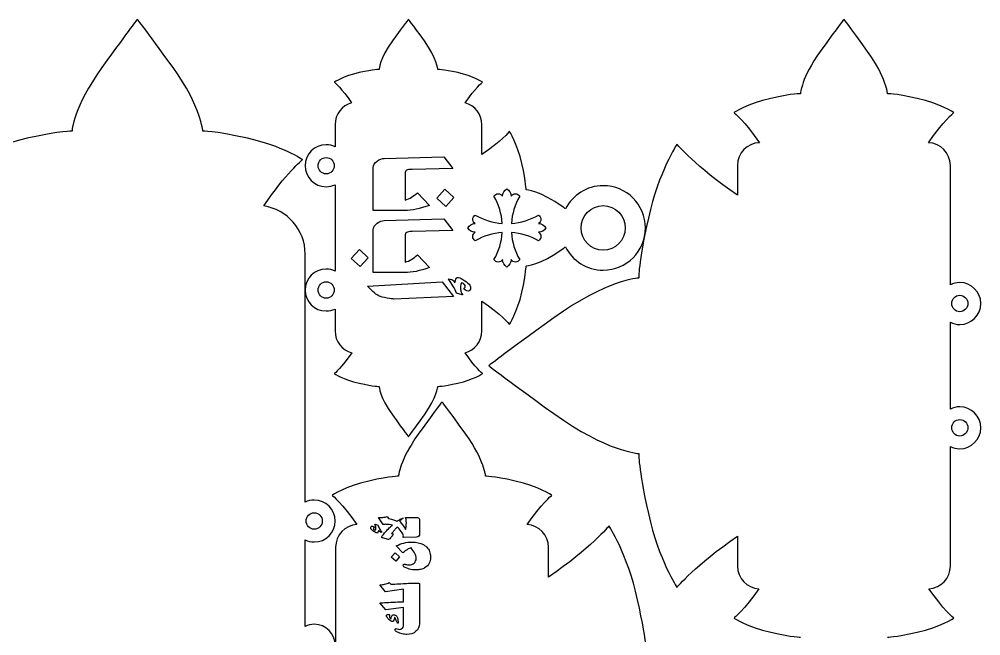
# Model space of a CAD drawing. Extents: x 0 to 978, y 1133 to 1701.
# Drawn here: x 493.2 to 977.6, y 1390.2 to 1700.6 of the extents above; entities that cross this region are included whole.
import ezdxf

# ---------------------------------------------------------------- set-up
doc = ezdxf.new("R2010")
doc.units = 0
doc.layers.add('H0115_Printing_02', color=7, linetype='CONTINUOUS')

msp = doc.modelspace()

# ---------------------------------------------------------------- linework, layer by layer
at = {"layer": 'H0115_Printing_02', "color": 1}
for points in [[(552.721886, 1700.589657), (552.720886, 1700.590657)], [(689.242683, 1700.589957), (689.242683, 1700.590957)], [(652.265684, 1647.479959), (652.265684, 1636.411959)], [(726.218682, 1632.480959), (726.218682, 1647.479959)], [(677.080683, 1630.488959), (707.157682, 1631.400959), (711.611682, 1625.492959), (691.091683, 1625.019959)], [(671.451683, 1604.31496), (671.451683, 1621.530959), (671.451683, 1624.213959), (671.451683, 1625.877959)], [(687.548683, 1622.810959), (687.548683, 1621.530959), (687.548683, 1609.57396)], [(855.016679, 1626.999259), (855.016679, 1612.03426)], [(962.266676, 1566.909261), (962.266676, 1626.999259)], [(652.265684, 1617.28496), (652.265684, 1573.847961)], [(693.826683, 1613.27296), (699.841683, 1606.89196)], [(687.548683, 1604.31496), (671.451683, 1604.31496)], [(677.080683, 1599.21296), (707.157682, 1600.12496), (711.611682, 1594.21696), (691.091683, 1593.74396)], [(671.451683, 1573.037961), (671.451683, 1590.25396), (671.451683, 1592.93796), (671.451683, 1594.60196)], [(687.548683, 1591.53396), (687.548683, 1590.25396), (687.548683, 1578.297961)], [(637.237884, 1457.516664), (637.237884, 1582.33466)], [(693.828683, 1581.99696), (699.845683, 1575.615961)], [(687.551683, 1573.037961), (671.451683, 1573.037961)], [(709.423682, 1569.935961), (711.194682, 1569.602961)], [(713.825682, 1570.619961), (713.982682, 1570.619961)], [(668.667683, 1566.218961), (706.242682, 1568.375961), (711.975682, 1561.029961), (681.870683, 1559.731961)], [(716.279682, 1561.818961), (713.544682, 1562.730961)], [(726.218682, 1543.652961), (726.218682, 1558.652961)], [(652.265684, 1554.720961), (652.265684, 1543.652961)], [(962.266676, 1504.345262), (962.266676, 1548.055261)], [(729.753682, 1526.158262), (729.752682, 1526.157262)], [(706.174982, 1507.989062), (706.173982, 1507.989062)], [(689.241683, 1490.499963), (689.242683, 1490.499963)], [(962.266676, 1425.316264), (962.266676, 1485.491263)], [(676.544983, 1446.166064), (674.160983, 1449.680064)], [(678.534983, 1450.215064), (679.261983, 1449.198064)], [(688.728983, 1449.811064), (692.944983, 1449.811064), (693.206983, 1449.811064)], [(694.793983, 1448.926064), (694.819983, 1441.521064)], [(672.416983, 1446.324064), (673.757983, 1445.894064)], [(673.677983, 1441.951064), (673.598983, 1441.951064)], [(679.174983, 1438.735064), (679.095983, 1438.735064)], [(680.787983, 1441.714064), (681.567983, 1441.469064)], [(693.347983, 1439.882064), (686.773983, 1439.646064)], [(855.016679, 1440.280264), (855.016679, 1425.316264)], [(637.237884, 1394.952665), (637.237884, 1438.476664)], [(652.548984, 1434.769064), (652.548984, 1374.594066)], [(686.423983, 1431.891064), (683.144983, 1435.458064)], [(759.798981, 1419.804065), (759.798981, 1434.769064)], [(686.773983, 1407.292065), (686.773983, 1407.652065), (686.773983, 1408.703065), (686.773983, 1413.611065), (677.700983, 1412.402065), (674.886983, 1415.915065)], [(679.602983, 1416.967065), (680.355983, 1416.240065)], [(694.819983, 1416.616065), (694.819983, 1407.652065), (694.793983, 1407.652065), (694.793983, 1407.485065), (694.845983, 1407.485065), (694.819983, 1396.242065)], [(686.773983, 1395.146065), (686.773983, 1404.427065), (677.805983, 1403.244065), (674.912983, 1406.837065)], [(681.400983, 1397.372065), (681.321983, 1397.372065)], [(684.030983, 1396.943065), (684.030983, 1396.829065)]]:
    msp.add_lwpolyline(points, dxfattribs=at)
for points in [[(908.641677, 1700.590257)], [(643.726684, 1626.848959)], [(707.626682, 1615.04496), (712.136682, 1610.85496), (708.022682, 1606.39696), (703.539682, 1610.53796)], [(787.35368, 1606.75896)], [(722.876682, 1602.01596)], [(660.390683, 1580.22696), (664.527683, 1584.73596), (668.982683, 1580.53896), (664.917683, 1576.081961)], [(713.018682, 1569.111961)], [(643.726684, 1564.284961)], [(678.521683, 1560.170961)], [(962.937676, 1557.482261)], [(697.291683, 1501.426962)], [(962.937676, 1494.918263)], [(694.234983, 1491.783063)], [(684.687983, 1448.611064)], [(637.715884, 1447.996664)], [(696.774983, 1436.123064)], [(680.548983, 1429.796064), (682.603983, 1432.026064), (684.834983, 1429.974064), (682.825983, 1427.715064)], [(684.554983, 1416.371065)], [(683.754983, 1396.588065)]]:
    msp.add_lwpolyline(points, close=True, dxfattribs=at)
for points in [[(552.720886, 1700.590657), (552.720886, 1700.590657), (549.131886, 1696.131658), (534.777887, 1676.233658)], [(570.663886, 1676.233658), (556.309886, 1696.131658), (552.721886, 1700.589657), (552.721886, 1700.589657)], [(689.242683, 1700.590957), (689.242683, 1700.590957), (687.632683, 1698.589958), (681.192683, 1689.662958)], [(697.291683, 1689.662958), (690.852683, 1698.589958), (689.242683, 1700.589957), (689.242683, 1700.589957)], [(908.641677, 1700.590257), (908.641677, 1700.590257), (906.253677, 1697.623258), (896.702678, 1684.384258)], [(920.580677, 1684.384258), (911.029677, 1697.623258), (908.641677, 1700.590257), (908.641677, 1700.590257)], [(681.192683, 1689.662958), (674.751683, 1680.735958), (674.459683, 1675.320958), (674.459683, 1675.320958)], [(704.024682, 1675.320958), (704.024682, 1675.320958), (703.732682, 1680.735958), (697.291683, 1689.662958)], [(896.702678, 1684.384258), (887.150678, 1671.143258), (886.716678, 1663.112258), (886.716678, 1663.112258)], [(930.566677, 1663.112258), (930.566677, 1663.112258), (930.132677, 1671.143258), (920.580677, 1684.384258)], [(534.777887, 1676.233658), (520.422887, 1656.334659), (519.770887, 1644.264659), (519.770887, 1644.264659)], [(585.670885, 1644.264659), (585.670885, 1644.264659), (585.018885, 1656.334659), (570.663886, 1676.233658)], [(664.359683, 1673.710958), (656.455684, 1671.953958), (651.918684, 1668.880958), (651.918684, 1668.880958)], [(674.459683, 1675.320958), (674.459683, 1675.320958), (672.263683, 1675.466958), (664.359683, 1673.710958)], [(714.124682, 1673.710958), (706.220682, 1675.466958), (704.024682, 1675.320958), (704.024682, 1675.320958)], [(726.566682, 1668.880958), (726.566682, 1668.880958), (722.028682, 1671.953958), (714.124682, 1673.710958)], [(651.918684, 1668.880958), (651.918684, 1668.880958), (655.759684, 1665.743958), (660.634683, 1658.507959)], [(717.849682, 1658.507959), (722.724682, 1665.743958), (726.566682, 1668.880958), (726.566682, 1668.880958)], [(886.716678, 1663.112258), (886.716678, 1663.112258), (883.460678, 1663.329258), (871.737678, 1660.724258)], [(945.545676, 1660.724258), (933.822677, 1663.329258), (930.566677, 1663.112258), (930.566677, 1663.112258)], [(660.634683, 1658.507959), (655.809684, 1657.155959), (652.265684, 1652.736959), (652.265684, 1647.479959)], [(726.218682, 1647.479959), (726.218682, 1652.736959), (722.675682, 1657.155959), (717.849682, 1658.507959)], [(871.737678, 1660.724258), (860.015678, 1658.119259), (853.285679, 1653.561259), (853.285679, 1653.561259)], [(963.997676, 1653.561259), (963.997676, 1653.561259), (957.268676, 1658.119259), (945.545676, 1660.724258)], [(853.285679, 1653.561259), (853.285679, 1653.561259), (858.889679, 1648.982259), (866.034678, 1638.439259)], [(951.248676, 1638.439259), (958.393676, 1648.982259), (963.997676, 1653.561259), (963.997676, 1653.561259)], [(519.770887, 1644.264659), (519.770887, 1644.264659), (514.876887, 1644.590659), (497.258888, 1640.676659)], [(608.182885, 1640.676659), (590.564885, 1644.590659), (585.670885, 1644.264659), (585.670885, 1644.264659)], [(740.112681, 1644.087959), (740.112681, 1644.087959), (735.924682, 1638.949959), (726.218682, 1632.480959)], [(746.392681, 1627.913959), (744.109681, 1638.188959), (740.112681, 1644.087959), (740.112681, 1644.087959)], [(497.258888, 1640.676659), (479.640888, 1636.761659), (469.527888, 1629.911659), (469.527888, 1629.911659)], [(635.914884, 1629.911659), (635.914884, 1629.911659), (625.800884, 1636.761659), (608.182885, 1640.676659)], [(647.802684, 1637.410959), (641.967684, 1637.410959), (637.237684, 1632.681959), (637.237684, 1626.848959)], [(652.265684, 1636.411959), (650.908684, 1637.045959), (649.399684, 1637.410959), (647.802684, 1637.410959)], [(824.563679, 1637.716259), (824.563679, 1637.716259), (815.37468, 1624.153259), (810.12368, 1600.52926)], [(855.016679, 1612.03426), (833.766679, 1626.431259), (824.563679, 1637.716259), (824.563679, 1637.716259)], [(866.034678, 1638.439259), (859.911679, 1638.202259), (855.016679, 1633.179259), (855.016679, 1626.999259)], [(962.266676, 1626.999259), (962.266676, 1633.179259), (957.371676, 1638.202259), (951.248676, 1638.439259)], [(616.335885, 1606.57666), (627.274884, 1622.868659), (635.914884, 1629.911659), (635.914884, 1629.911659)], [(643.726684, 1626.848959), (643.726684, 1629.130959), (645.550684, 1630.979959), (647.802684, 1630.979959)], [(647.802684, 1630.979959), (650.053684, 1630.979959), (651.878684, 1629.130959), (651.878684, 1626.848959)], [(671.451683, 1625.877959), (671.451683, 1627.105959), (672.129683, 1628.203959), (673.485683, 1629.174959)], [(673.485683, 1629.174959), (674.701683, 1630.050959), (675.900683, 1630.488959), (677.080683, 1630.488959)], [(748.486681, 1614.78396), (748.486681, 1614.78396), (748.676681, 1617.63896), (746.392681, 1627.913959)], [(637.237684, 1626.848959), (637.237684, 1621.014959), (641.967684, 1616.28596), (647.802684, 1616.28596)], [(647.802684, 1622.716959), (645.550684, 1622.716959), (643.726684, 1624.566959), (643.726684, 1626.848959)], [(651.878684, 1626.848959), (651.878684, 1624.566959), (650.053684, 1622.716959), (647.802684, 1622.716959)], [(688.337683, 1624.554959), (687.811683, 1624.244959), (687.548683, 1623.663959), (687.548683, 1622.810959)], [(691.091683, 1625.019959), (689.781683, 1625.019959), (688.864683, 1624.864959), (688.337683, 1624.554959)], [(647.802684, 1616.28596), (649.399684, 1616.28596), (650.908684, 1616.65096), (652.265684, 1617.28496)], [(690.863683, 1610.99396), (691.751683, 1611.54396), (692.739683, 1612.30396), (693.826683, 1613.27296)], [(736.670682, 1611.49296), (736.670682, 1613.03496), (737.492682, 1614.45796), (738.826682, 1615.22896)], [(738.826682, 1615.22896), (740.162681, 1614.45796), (740.984681, 1613.03496), (740.984681, 1611.49296)], [(767.138681, 1606.03096), (755.528681, 1614.40396), (748.486681, 1614.78396), (748.486681, 1614.78396)], [(787.35368, 1616.80496), (779.062681, 1616.80496), (771.898681, 1612.04896), (768.392681, 1605.12596)], [(808.61268, 1595.54496), (808.61268, 1607.28696), (799.09468, 1616.80496), (787.35368, 1616.80496)], [(687.548683, 1609.57396), (688.694683, 1609.86696), (689.799683, 1610.33896), (690.863683, 1610.99396)], [(732.355682, 1611.49296), (732.800682, 1612.26296), (733.623682, 1612.73896), (734.513682, 1612.73896)], [(736.546682, 1597.82496), (736.202682, 1602.62996), (734.774682, 1607.30496), (732.355682, 1611.49296)], [(734.513682, 1612.73896), (735.402682, 1612.73896), (736.225682, 1612.26296), (736.670682, 1611.49296)], [(740.984681, 1611.49296), (741.428681, 1612.26296), (742.251681, 1612.73896), (743.141681, 1612.73896)], [(745.299681, 1611.49296), (742.880681, 1607.30496), (741.452681, 1602.62996), (741.108681, 1597.82396)], [(743.141681, 1612.73896), (744.031681, 1612.73896), (744.854681, 1612.26296), (745.299681, 1611.49296)], [(637.237884, 1582.33466), (637.237884, 1594.64366), (628.160884, 1604.83066), (616.335885, 1606.57666)], [(699.841683, 1606.89196), (694.966683, 1605.17396), (690.868683, 1604.31496), (687.548683, 1604.31496)], [(768.392681, 1605.12596), (767.979681, 1605.42496), (767.577681, 1605.71496), (767.138681, 1606.03096)], [(776.198681, 1595.54496), (776.198681, 1601.73796), (781.19268, 1606.75896), (787.35368, 1606.75896)], [(787.35368, 1606.75896), (793.51368, 1606.75896), (798.50768, 1601.73796), (798.50768, 1595.54496)], [(673.485683, 1597.89896), (674.701683, 1598.77496), (675.900683, 1599.21296), (677.080683, 1599.21296)], [(721.631682, 1599.85896), (721.631682, 1600.74896), (722.106682, 1601.57096), (722.876682, 1602.01596)], [(722.876682, 1597.70196), (722.106682, 1598.14796), (721.631682, 1598.96896), (721.631682, 1599.85896)], [(722.876682, 1602.01596), (727.066682, 1599.59796), (731.741682, 1598.16996), (736.546682, 1597.82496)], [(741.108681, 1597.82396), (745.913681, 1598.16996), (750.588681, 1599.59796), (754.778681, 1602.01596)], [(754.778681, 1602.01596), (755.549681, 1601.57096), (756.022681, 1600.74896), (756.022681, 1599.85896)], [(756.022681, 1599.85896), (756.022681, 1598.96896), (755.549681, 1598.14796), (754.778681, 1597.70196)], [(810.12368, 1600.52926), (804.87168, 1576.904261), (805.30968, 1570.342261), (805.30968, 1570.342261)], [(671.451683, 1594.60196), (671.451683, 1595.82996), (672.129683, 1596.92796), (673.485683, 1597.89896)], [(691.091683, 1593.74396), (689.781683, 1593.74396), (688.864683, 1593.58896), (688.337683, 1593.27796)], [(719.140682, 1595.54496), (719.910682, 1596.88096), (721.334682, 1597.70196), (722.876682, 1597.70196)], [(722.876682, 1593.38996), (721.334682, 1593.38996), (719.910682, 1594.20996), (719.140682, 1595.54496)], [(754.778681, 1597.70196), (756.319681, 1597.70196), (757.743681, 1596.88096), (758.514681, 1595.54496)], [(758.514681, 1595.54496), (757.743681, 1594.20996), (756.319681, 1593.38996), (754.778681, 1593.38996)], [(787.35368, 1584.33196), (781.19268, 1584.33196), (776.198681, 1589.35196), (776.198681, 1595.54496)], [(798.50768, 1595.54496), (798.50768, 1589.35196), (793.51368, 1584.33196), (787.35368, 1584.33196)], [(787.35368, 1574.284961), (799.09468, 1574.284961), (808.61268, 1583.80396), (808.61268, 1595.54496)], [(688.337683, 1593.27796), (687.811683, 1592.96896), (687.548683, 1592.38696), (687.548683, 1591.53396)], [(721.631682, 1591.23196), (721.631682, 1592.12196), (722.106682, 1592.94296), (722.876682, 1593.38996)], [(722.876682, 1589.07596), (722.106682, 1589.51996), (721.631682, 1590.34296), (721.631682, 1591.23196)], [(736.546682, 1593.26596), (731.741682, 1592.92096), (727.066682, 1591.49296), (722.876682, 1589.07596)], [(732.355682, 1579.597961), (734.774682, 1583.78596), (736.202682, 1588.46096), (736.546682, 1593.26596)], [(754.778681, 1589.07596), (750.588681, 1591.49296), (745.913681, 1592.92096), (741.108681, 1593.26596)], [(741.108681, 1593.26596), (741.452681, 1588.46096), (742.880681, 1583.78596), (745.299681, 1579.597961)], [(754.778681, 1593.38996), (755.549681, 1592.94296), (756.022681, 1592.12196), (756.022681, 1591.23196)], [(756.022681, 1591.23196), (756.022681, 1590.34296), (755.549681, 1589.51996), (754.778681, 1589.07596)], [(748.486681, 1576.348961), (748.486681, 1576.348961), (755.528681, 1576.728961), (767.138681, 1585.10196)], [(767.138681, 1585.10196), (767.572681, 1585.41496), (767.968681, 1585.70096), (768.377681, 1585.99696)], [(768.377681, 1585.99696), (771.877681, 1579.055961), (779.049681, 1574.284961), (787.35368, 1574.284961)], [(687.548683, 1578.297961), (688.694683, 1578.589961), (689.800683, 1579.062961), (690.864683, 1579.717961)], [(690.864683, 1579.717961), (691.752683, 1580.26796), (692.740683, 1581.02696), (693.828683, 1581.99696)], [(734.513682, 1578.352961), (733.623682, 1578.352961), (732.800682, 1578.826961), (732.355682, 1579.597961)], [(736.670682, 1579.597961), (736.225682, 1578.826961), (735.402682, 1578.352961), (734.513682, 1578.352961)], [(738.826682, 1575.860961), (737.492682, 1576.631961), (736.670682, 1578.055961), (736.670682, 1579.597961)], [(740.984681, 1579.597961), (740.984681, 1578.055961), (740.162681, 1576.631961), (738.826682, 1575.860961)], [(743.141681, 1578.352961), (742.251681, 1578.352961), (741.428681, 1578.826961), (740.984681, 1579.597961)], [(745.299681, 1579.597961), (744.854681, 1578.826961), (744.031681, 1578.352961), (743.141681, 1578.352961)], [(647.802684, 1574.846961), (641.967684, 1574.846961), (637.237684, 1570.117961), (637.237684, 1564.284961)], [(652.265684, 1573.847961), (650.908684, 1574.481961), (649.399684, 1574.846961), (647.802684, 1574.846961)], [(699.845683, 1575.615961), (694.969683, 1573.897961), (690.871683, 1573.037961), (687.551683, 1573.037961)], [(746.392681, 1563.218961), (748.676681, 1573.494961), (748.486681, 1576.348961), (748.486681, 1576.348961)], [(711.650682, 1566.324961), (710.902682, 1567.527961), (710.159682, 1568.731961), (709.423682, 1569.935961)], [(711.194682, 1569.602961), (711.427682, 1569.369961), (711.655682, 1569.117961), (711.878682, 1568.848961)], [(713.018682, 1569.111961), (713.263682, 1570.116961), (713.532682, 1570.619961), (713.825682, 1570.619961)], [(713.982682, 1570.619961), (714.520682, 1570.619961), (715.426682, 1570.263961), (716.700682, 1569.549961)], [(716.700682, 1569.549961), (718.068682, 1568.778961), (719.125682, 1567.995961), (719.874682, 1567.200961)], [(805.30968, 1570.342261), (805.30968, 1570.342261), (789.11868, 1569.467261), (762.425681, 1550.217261)], [(643.726684, 1564.284961), (643.726684, 1566.566961), (645.550684, 1568.415961), (647.802684, 1568.415961)], [(647.802684, 1568.415961), (650.053684, 1568.415961), (651.878684, 1566.566961), (651.878684, 1564.284961)], [(672.209683, 1562.817961), (671.040683, 1563.776961), (669.860683, 1564.910961), (668.667683, 1566.218961)], [(713.544682, 1562.730961), (713.123682, 1563.723961), (712.492682, 1564.921961), (711.650682, 1566.324961)], [(711.878682, 1568.848961), (712.135682, 1568.532961), (712.369682, 1568.212961), (712.579682, 1567.884961)], [(712.579682, 1567.884961), (712.720682, 1568.293961), (712.866682, 1568.702961), (713.018682, 1569.111961)], [(715.587682, 1566.989961), (715.475682, 1566.592961), (715.420682, 1566.160961), (715.420682, 1565.692961)], [(715.420682, 1565.692961), (715.420682, 1565.003961), (715.510682, 1564.348961), (715.692682, 1563.728961)], [(716.121682, 1567.989961), (715.876682, 1567.720961), (715.697682, 1567.387961), (715.587682, 1566.989961)], [(717.489682, 1566.973961), (717.197682, 1567.311961), (716.741682, 1567.650961), (716.121682, 1567.989961)], [(717.086682, 1564.886961), (717.226682, 1565.061961), (717.355682, 1565.219961), (717.472682, 1565.359961)], [(718.068682, 1564.158961), (717.577682, 1564.421961), (717.250682, 1564.664961), (717.086682, 1564.886961)], [(717.472682, 1565.359961), (717.717682, 1565.652961), (717.840682, 1565.920961), (717.840682, 1566.165961)], [(717.840682, 1566.165961), (717.840682, 1566.435961), (717.723682, 1566.703961), (717.489682, 1566.973961)], [(719.874682, 1567.200961), (720.306682, 1566.662961), (720.523682, 1566.031961), (720.523682, 1565.307961)], [(720.523682, 1565.307961), (720.523682, 1564.851961), (720.418682, 1564.480961), (720.207682, 1564.193961)], [(967.013676, 1568.045261), (965.304676, 1568.045261), (963.695676, 1567.630261), (962.266676, 1566.909261)], [(977.578676, 1557.482261), (977.578676, 1563.316261), (972.848676, 1568.045261), (967.013676, 1568.045261)], [(637.237684, 1564.284961), (637.237684, 1558.450961), (641.967684, 1553.721961), (647.802684, 1553.721961)], [(647.802684, 1560.152961), (645.550684, 1560.152961), (643.726684, 1562.002961), (643.726684, 1564.284961)], [(651.878684, 1564.284961), (651.878684, 1562.002961), (650.053684, 1560.152961), (647.802684, 1560.152961)], [(674.506683, 1561.239961), (673.945683, 1561.496961), (673.179683, 1562.022961), (672.209683, 1562.817961)], [(678.521683, 1560.170961), (676.522683, 1560.520961), (675.184683, 1560.876961), (674.506683, 1561.239961)], [(681.870683, 1559.731961), (681.309683, 1559.731961), (680.192683, 1559.878961), (678.521683, 1560.170961)], [(715.692682, 1563.728961), (715.873682, 1563.109961), (716.127682, 1562.566961), (716.455682, 1562.099961)], [(716.481682, 1561.906961), (716.428682, 1561.847961), (716.361682, 1561.818961), (716.279682, 1561.818961)], [(716.455682, 1562.099961), (716.525682, 1562.028961), (716.533682, 1561.963961), (716.481682, 1561.906961)], [(719.295682, 1563.764961), (718.968682, 1563.764961), (718.559682, 1563.895961), (718.068682, 1564.158961)], [(720.207682, 1564.193961), (719.997682, 1563.907961), (719.693682, 1563.764961), (719.295682, 1563.764961)], [(740.112681, 1547.044961), (740.112681, 1547.044961), (744.109681, 1552.943961), (746.392681, 1563.218961)], [(962.937676, 1557.482261), (962.937676, 1559.764261), (964.762676, 1561.614261), (967.013676, 1561.614261)], [(967.013676, 1561.614261), (969.264676, 1561.614261), (971.089676, 1559.764261), (971.089676, 1557.482261)], [(726.218682, 1558.652961), (735.924682, 1552.182961), (740.112681, 1547.044961), (740.112681, 1547.044961)], [(967.013676, 1553.350261), (964.762676, 1553.350261), (962.937676, 1555.200261), (962.937676, 1557.482261)], [(971.089676, 1557.482261), (971.089676, 1555.200261), (969.264676, 1553.350261), (967.013676, 1553.350261)], [(967.013676, 1546.919261), (972.848676, 1546.919261), (977.578676, 1551.648261), (977.578676, 1557.482261)], [(647.802684, 1553.721961), (649.399684, 1553.721961), (650.908684, 1554.086961), (652.265684, 1554.720961)], [(762.425681, 1550.217261), (735.734682, 1530.970262), (729.753682, 1526.158262), (729.753682, 1526.158262)], [(962.266676, 1548.055261), (963.695676, 1547.334261), (965.304676, 1546.919261), (967.013676, 1546.919261)], [(652.265684, 1543.652961), (652.265684, 1538.387962), (655.821684, 1533.962962), (660.659683, 1532.618962)], [(717.824682, 1532.618962), (722.662682, 1533.962962), (726.218682, 1538.387962), (726.218682, 1543.652961)], [(660.659683, 1532.618962), (655.772684, 1525.355962), (651.917684, 1522.208962), (651.917684, 1522.208962)], [(726.566682, 1522.208962), (726.566682, 1522.208962), (722.711682, 1525.355962), (717.824682, 1532.618962)], [(729.752682, 1526.157262), (729.752682, 1526.157262), (735.734682, 1521.345262), (762.425681, 1502.097262)], [(651.917684, 1522.208962), (651.917684, 1522.208962), (656.455684, 1519.135962), (664.359683, 1517.379962)], [(714.124682, 1517.379962), (722.028682, 1519.135962), (726.566682, 1522.208962), (726.566682, 1522.208962)], [(664.359683, 1517.379962), (672.263683, 1515.623962), (674.459683, 1515.769962), (674.459683, 1515.769962)], [(704.024682, 1515.769962), (704.024682, 1515.769962), (706.220682, 1515.623962), (714.124682, 1517.379962)], [(674.459683, 1515.769962), (674.459683, 1515.769962), (674.751683, 1510.354962), (681.192683, 1501.426962)], [(697.291683, 1501.426962), (703.732682, 1510.354962), (704.024682, 1515.769962), (704.024682, 1515.769962)], [(706.173982, 1507.989062), (706.173982, 1507.989062), (703.785982, 1505.022062), (694.234983, 1491.783063)], [(718.112982, 1491.783063), (708.561982, 1505.022062), (706.174982, 1507.989062), (706.174982, 1507.989062)], [(762.425681, 1502.097262), (789.11868, 1482.847263), (805.30968, 1481.972263), (805.30968, 1481.972263)], [(967.013676, 1505.481262), (965.304676, 1505.481262), (963.695676, 1505.066262), (962.266676, 1504.345262)], [(977.578676, 1494.918263), (977.578676, 1500.752262), (972.848676, 1505.481262), (967.013676, 1505.481262)], [(681.192683, 1501.426962), (687.632683, 1492.499963), (689.241683, 1490.499963), (689.241683, 1490.499963)], [(689.242683, 1490.499963), (689.242683, 1490.499963), (690.852683, 1492.499963), (697.291683, 1501.426962)], [(962.937676, 1494.918263), (962.937676, 1497.200263), (964.762676, 1499.050263), (967.013676, 1499.050263)], [(967.013676, 1499.050263), (969.264676, 1499.050263), (971.089676, 1497.200263), (971.089676, 1494.918263)], [(967.013676, 1490.786263), (964.762676, 1490.786263), (962.937676, 1492.636263), (962.937676, 1494.918263)], [(971.089676, 1494.918263), (971.089676, 1492.636263), (969.264676, 1490.786263), (967.013676, 1490.786263)], [(967.013676, 1484.355263), (972.848676, 1484.355263), (977.578676, 1489.084263), (977.578676, 1494.918263)], [(694.234983, 1491.783063), (684.682983, 1478.542063), (684.248983, 1470.511063), (684.248983, 1470.511063)], [(728.098982, 1470.511063), (728.098982, 1470.511063), (727.664982, 1478.542063), (718.112982, 1491.783063)], [(962.266676, 1485.491263), (963.695676, 1484.770263), (965.304676, 1484.355263), (967.013676, 1484.355263)], [(805.30968, 1481.972263), (805.30968, 1481.972263), (804.87168, 1475.410263), (810.12368, 1451.786264)], [(669.269983, 1468.123063), (657.547984, 1465.518063), (650.817984, 1460.960063), (650.817984, 1460.960063)], [(684.248983, 1470.511063), (684.248983, 1470.511063), (680.992983, 1470.728063), (669.269983, 1468.123063)], [(743.077981, 1468.123063), (731.354982, 1470.728063), (728.098982, 1470.511063), (728.098982, 1470.511063)], [(761.529981, 1460.960063), (761.529981, 1460.960063), (754.800981, 1465.518063), (743.077981, 1468.123063)], [(641.791884, 1458.559664), (640.158884, 1458.559664), (638.617884, 1458.177664), (637.237884, 1457.516664)], [(652.356884, 1447.996664), (652.356884, 1453.830664), (647.626884, 1458.559664), (641.791884, 1458.559664)], [(650.817984, 1460.960063), (650.817984, 1460.960063), (656.294984, 1456.484064), (663.321983, 1446.197064)], [(749.025981, 1446.197064), (756.052981, 1456.484064), (761.529981, 1460.960063), (761.529981, 1460.960063)], [(637.715884, 1447.996664), (637.715884, 1450.278664), (639.540884, 1452.128664), (641.791884, 1452.128664)], [(641.791884, 1452.128664), (644.042884, 1452.128664), (645.867884, 1450.278664), (645.867884, 1447.996664)], [(674.160983, 1449.680064), (675.235983, 1449.680064), (676.156983, 1449.741064), (676.921983, 1449.864064)], [(676.921983, 1449.864064), (677.155983, 1449.899064), (677.692983, 1450.016064), (678.534983, 1450.215064)], [(679.261983, 1449.198064), (680.302983, 1449.023064), (681.134983, 1448.830064), (681.759983, 1448.619064)], [(681.759983, 1448.619064), (682.484983, 1448.380064), (683.010983, 1448.097064), (683.337983, 1447.770064)], [(683.337983, 1447.770064), (683.817983, 1448.103064), (684.266983, 1448.383064), (684.687983, 1448.611064)], [(684.687983, 1448.611064), (685.318983, 1448.956064), (685.944983, 1449.230064), (686.563983, 1449.435064)], [(686.394983, 1449.298064), (685.874983, 1448.870064), (685.354983, 1448.442064), (684.834983, 1448.014064)], [(686.573983, 1449.437064), (686.513983, 1449.389064), (686.454983, 1449.347064), (686.394983, 1449.298064)], [(686.563983, 1449.435064), (686.567983, 1449.436064), (686.570983, 1449.436064), (686.573983, 1449.437064)], [(687.854983, 1449.733064), (688.151983, 1449.776064), (688.446983, 1449.811064), (688.728983, 1449.811064)], [(688.076983, 1448.748064), (688.023983, 1449.057064), (687.945983, 1449.390064), (687.854983, 1449.733064)], [(688.198983, 1447.081064), (688.198983, 1447.713064), (688.158983, 1448.269064), (688.076983, 1448.748064)], [(693.206983, 1449.811064), (693.656983, 1449.811064), (694.033983, 1449.730064), (694.337983, 1449.566064)], [(694.337983, 1449.566064), (694.641983, 1449.403064), (694.793983, 1449.189064), (694.793983, 1448.926064)], [(810.12368, 1451.786264), (815.37468, 1428.161264), (824.563679, 1414.599265), (824.563679, 1414.599265)], [(641.791884, 1443.864664), (639.540884, 1443.864664), (637.715884, 1445.714664), (637.715884, 1447.996664)], [(645.867884, 1447.996664), (645.867884, 1445.714664), (644.042884, 1443.864664), (641.791884, 1443.864664)], [(641.791884, 1437.433664), (647.626884, 1437.433664), (652.356884, 1442.162664), (652.356884, 1447.996664)], [(663.321983, 1446.197064), (657.313984, 1445.837064), (652.548984, 1440.866064), (652.548984, 1434.769064)], [(670.293983, 1444.606064), (670.293983, 1444.834064), (670.347983, 1445.021064), (670.455983, 1445.167064)], [(670.380983, 1444.111064), (670.322983, 1444.271064), (670.293983, 1444.436064), (670.293983, 1444.606064)], [(670.644983, 1443.695064), (670.527983, 1443.811064), (670.439983, 1443.950064), (670.380983, 1444.111064)], [(670.455983, 1445.167064), (670.563983, 1445.313064), (670.717983, 1445.386064), (670.915983, 1445.386064)], [(672.196983, 1442.498064), (671.553983, 1442.864064), (671.035983, 1443.262064), (670.644983, 1443.695064)], [(670.915983, 1445.386064), (671.055983, 1445.386064), (671.257983, 1445.313064), (671.520983, 1445.167064)], [(671.520983, 1445.167064), (671.742983, 1445.044064), (671.906983, 1444.931064), (672.011983, 1444.825064)], [(671.774983, 1444.492064), (671.680983, 1444.369064), (671.634983, 1444.256064), (671.634983, 1444.150064)], [(671.634983, 1444.150064), (671.634983, 1444.016064), (671.693983, 1443.882064), (671.809983, 1443.747064)], [(672.011983, 1444.825064), (672.017983, 1444.813064), (671.938983, 1444.703064), (671.774983, 1444.492064)], [(671.809983, 1443.747064), (671.949983, 1443.589064), (672.177983, 1443.420064), (672.493983, 1443.239064)], [(672.337983, 1446.218064), (672.296983, 1446.259064), (672.295983, 1446.287064), (672.333983, 1446.302064)], [(672.333983, 1446.302064), (672.371983, 1446.316064), (672.398983, 1446.324064), (672.416983, 1446.324064)], [(672.708983, 1445.382064), (672.618983, 1445.700064), (672.494983, 1445.979064), (672.337983, 1446.218064)], [(672.493983, 1443.239064), (672.615983, 1443.385064), (672.705983, 1443.563064), (672.760983, 1443.774064)], [(672.843983, 1444.422064), (672.843983, 1444.744064), (672.798983, 1445.063064), (672.708983, 1445.382064)], [(672.760983, 1443.774064), (672.816983, 1443.984064), (672.843983, 1444.200064), (672.843983, 1444.422064)], [(673.757983, 1445.894064), (673.985983, 1445.392064), (674.313983, 1444.790064), (674.739983, 1444.089064)], [(674.739983, 1444.089064), (675.113983, 1443.481064), (675.484983, 1442.877064), (675.852983, 1442.275064)], [(676.939983, 1446.293064), (676.758983, 1446.272064), (676.626983, 1446.230064), (676.544983, 1446.166064)], [(677.675983, 1446.324064), (677.365983, 1446.324064), (677.120983, 1446.313064), (676.939983, 1446.293064)], [(679.577983, 1446.210064), (678.864983, 1446.285064), (678.230983, 1446.324064), (677.675983, 1446.324064)], [(678.324983, 1443.257064), (678.879983, 1443.864064), (679.434983, 1444.425064), (679.989983, 1444.939064)], [(681.164983, 1445.973064), (680.819983, 1446.055064), (680.290983, 1446.134064), (679.577983, 1446.210064)], [(679.989983, 1444.939064), (680.164983, 1445.102064), (680.556983, 1445.447064), (681.164983, 1445.973064)], [(682.592983, 1443.835064), (682.236983, 1443.432064), (681.885983, 1443.026064), (681.540983, 1442.617064)], [(683.574983, 1444.878064), (683.334983, 1444.650064), (683.007983, 1444.302064), (682.592983, 1443.835064)], [(685.607983, 1442.748064), (684.912983, 1443.771064), (684.234983, 1444.480064), (683.574983, 1444.878064)], [(684.834983, 1448.014064), (685.416983, 1447.250064), (685.905983, 1446.602064), (686.302983, 1446.072064)], [(686.302983, 1446.072064), (687.057983, 1445.053064), (687.551983, 1444.284064), (687.785983, 1443.764064)], [(687.785983, 1443.764064), (687.929983, 1444.325064), (688.033983, 1444.890064), (688.099983, 1445.461064)], [(688.099983, 1445.461064), (688.166983, 1446.031064), (688.198983, 1446.571064), (688.198983, 1447.081064)], [(759.798981, 1434.769064), (759.798981, 1440.866064), (755.033981, 1445.837064), (749.025981, 1446.197064)], [(790.25198, 1445.486064), (790.25198, 1445.486064), (781.04898, 1434.202064), (759.798981, 1419.804065)], [(804.69298, 1408.299065), (799.44198, 1431.924064), (790.25198, 1445.486064), (790.25198, 1445.486064)], [(673.598983, 1441.951064), (673.307983, 1441.951064), (672.839983, 1442.133064), (672.196983, 1442.498064)], [(674.054983, 1442.722064), (673.926983, 1442.226064), (673.800983, 1441.968064), (673.677983, 1441.951064)], [(674.265983, 1443.292064), (674.195983, 1443.099064), (674.124983, 1442.909064), (674.054983, 1442.722064)], [(674.611983, 1442.845064), (674.491983, 1442.967064), (674.376983, 1443.116064), (674.265983, 1443.292064)], [(674.967983, 1442.485064), (674.850983, 1442.602064), (674.731983, 1442.722064), (674.611983, 1442.845064)], [(675.387983, 1442.384064), (675.159983, 1442.434064), (675.019983, 1442.468064), (674.967983, 1442.485064)], [(675.852983, 1442.275064), (675.770983, 1442.298064), (675.615983, 1442.335064), (675.387983, 1442.384064)], [(675.799983, 1439.970064), (675.799983, 1440.122064), (675.869983, 1440.300064), (676.010983, 1440.505064)], [(676.088983, 1439.567064), (675.896983, 1439.637064), (675.799983, 1439.772064), (675.799983, 1439.970064)], [(676.010983, 1440.505064), (676.851983, 1441.574064), (677.622983, 1442.491064), (678.324983, 1443.257064)], [(676.834983, 1439.322064), (676.507983, 1439.415064), (676.258983, 1439.497064), (676.088983, 1439.567064)], [(679.095983, 1438.735064), (678.341983, 1438.927064), (677.588983, 1439.123064), (676.834983, 1439.322064)], [(679.822983, 1439.085064), (679.595983, 1438.828064), (679.379983, 1438.711064), (679.174983, 1438.735064)], [(681.006983, 1440.435064), (680.702983, 1440.066064), (680.308983, 1439.617064), (679.822983, 1439.085064)], [(681.540983, 1442.617064), (681.289983, 1442.313064), (681.038983, 1442.012064), (680.787983, 1441.714064)], [(681.619983, 1441.390064), (681.619983, 1441.249064), (681.415983, 1440.931064), (681.006983, 1440.435064)], [(681.567983, 1441.469064), (681.602983, 1441.457064), (681.619983, 1441.431064), (681.619983, 1441.390064)], [(686.747983, 1440.505064), (686.606983, 1441.095064), (686.227983, 1441.843064), (685.607983, 1442.748064)], [(686.593983, 1439.812064), (686.556983, 1439.877064), (686.542983, 1439.955064), (686.554983, 1440.049064)], [(686.554983, 1440.049064), (686.554983, 1440.201064), (686.619983, 1440.353064), (686.747983, 1440.505064)], [(686.773983, 1439.646064), (686.691983, 1439.693064), (686.632983, 1439.748064), (686.593983, 1439.812064)], [(694.547983, 1440.409064), (694.308983, 1440.058064), (693.907983, 1439.882064), (693.347983, 1439.882064)], [(694.819983, 1441.521064), (694.819983, 1441.042064), (694.729983, 1440.671064), (694.547983, 1440.409064)], [(824.563679, 1414.599265), (824.563679, 1414.599265), (833.766679, 1425.883264), (855.016679, 1440.280264)], [(637.237884, 1438.476664), (638.617884, 1437.815664), (640.158884, 1437.433664), (641.791884, 1437.433664)], [(683.144983, 1435.458064), (684.255983, 1436.070064), (685.505983, 1436.547064), (686.896983, 1436.886064)], [(686.896983, 1436.886064), (688.286983, 1437.225064), (689.686983, 1437.394064), (691.094983, 1437.394064)], [(690.551983, 1434.414064), (689.873983, 1434.210064), (689.297983, 1433.979064), (688.824983, 1433.722064)], [(692.523983, 1431.619064), (692.084983, 1432.542064), (691.427983, 1433.474064), (690.551983, 1434.414064)], [(691.094983, 1437.394064), (693.321983, 1437.394064), (695.214983, 1436.971064), (696.774983, 1436.123064)], [(696.774983, 1436.123064), (698.527983, 1435.171064), (699.637983, 1433.786064), (700.104982, 1431.969064)], [(687.632983, 1432.898064), (687.223983, 1432.560064), (686.820983, 1432.223064), (686.423983, 1431.891064)], [(688.824983, 1433.722064), (688.438983, 1433.512064), (688.041983, 1433.237064), (687.632983, 1432.898064)], [(692.128983, 1426.799064), (692.794983, 1427.413064), (693.128983, 1428.224064), (693.128983, 1429.236064)], [(693.128983, 1429.236064), (693.128983, 1429.977064), (692.926983, 1430.772064), (692.523983, 1431.619064)], [(700.429982, 1429.638064), (700.429982, 1428.546064), (700.201982, 1427.576064), (699.745983, 1426.729064)], [(700.104982, 1431.969064), (700.204982, 1431.561064), (700.283982, 1431.157064), (700.341982, 1430.760064)], [(700.341982, 1430.760064), (700.399982, 1430.363064), (700.429982, 1429.989064), (700.429982, 1429.638064)], [(686.606983, 1425.669064), (686.606983, 1425.838064), (686.671983, 1425.978064), (686.799983, 1426.089064)], [(687.010983, 1424.994064), (686.741983, 1425.192064), (686.606983, 1425.417064), (686.606983, 1425.669064)], [(686.799983, 1426.089064), (686.928983, 1426.200064), (687.106983, 1426.256064), (687.334983, 1426.256064)], [(689.679983, 1423.820064), (688.572983, 1424.123064), (687.682983, 1424.515064), (687.010983, 1424.994064)], [(687.334983, 1426.256064), (687.433983, 1426.238064), (687.533983, 1426.224064), (687.632983, 1426.212064)], [(687.632983, 1426.212064), (687.731983, 1426.183064), (687.802983, 1426.162064), (687.843983, 1426.151064)], [(687.843983, 1426.151064), (688.421983, 1425.969064), (688.985983, 1425.879064), (689.534983, 1425.879064)], [(689.534983, 1425.879064), (690.598983, 1425.879064), (691.462983, 1426.186064), (692.128983, 1426.799064)], [(697.396983, 1424.380064), (696.800983, 1424.030064), (696.136983, 1423.773064), (695.402983, 1423.609064)], [(699.745983, 1426.729064), (699.237983, 1425.782064), (698.454983, 1425.000064), (697.396983, 1424.380064)], [(855.016679, 1425.316264), (855.016679, 1419.219265), (859.781679, 1414.247265), (865.789678, 1413.888265)], [(951.493676, 1413.888265), (957.501676, 1414.247265), (962.266676, 1419.219265), (962.266676, 1425.316264)], [(693.075983, 1423.364064), (691.918983, 1423.364064), (690.786983, 1423.516064), (689.679983, 1423.820064)], [(695.402983, 1423.609064), (694.669983, 1423.446064), (693.893983, 1423.364064), (693.075983, 1423.364064)], [(674.886983, 1415.915065), (675.763983, 1415.915065), (676.557983, 1415.989065), (677.270983, 1416.134065)], [(677.270983, 1416.134065), (678.094983, 1416.304065), (678.872983, 1416.581065), (679.602983, 1416.967065)], [(680.355983, 1416.240065), (681.606983, 1416.240065), (683.006983, 1416.284065), (684.554983, 1416.371065)], [(684.554983, 1416.371065), (684.566983, 1416.371065), (685.820983, 1416.450065), (688.315983, 1416.608065)], [(688.315983, 1416.608065), (689.799983, 1416.701065), (690.939983, 1416.748065), (691.734983, 1416.748065)], [(691.734983, 1416.748065), (692.067983, 1416.748065), (692.718983, 1416.719065), (693.688983, 1416.660065)], [(693.688983, 1416.660065), (694.174983, 1416.631065), (694.551983, 1416.616065), (694.819983, 1416.616065)], [(865.789678, 1413.888265), (858.762679, 1403.601265), (853.285679, 1399.125265), (853.285679, 1399.125265)], [(963.997676, 1399.125265), (963.997676, 1399.125265), (958.521676, 1403.601265), (951.493676, 1413.888265)], [(674.912983, 1406.837065), (675.713983, 1406.837065), (676.816983, 1406.873065), (678.221983, 1406.946065)], [(678.221983, 1406.946065), (679.627983, 1407.019065), (681.111983, 1407.095065), (682.675983, 1407.174065)], [(682.675983, 1407.174065), (684.239983, 1407.253065), (685.604983, 1407.292065), (686.773983, 1407.292065)], [(809.50598, 1378.112066), (809.50598, 1378.112066), (809.94398, 1384.675065), (804.69298, 1408.299065)], [(678.157983, 1400.457065), (678.157983, 1400.603065), (678.246983, 1400.711065), (678.425983, 1400.782065)], [(679.437983, 1398.450065), (678.648983, 1399.192065), (678.222983, 1399.861065), (678.157983, 1400.457065)], [(678.425983, 1400.782065), (678.603983, 1400.851065), (678.908983, 1400.886065), (679.341983, 1400.886065)], [(679.341983, 1400.886065), (679.446983, 1400.875065), (679.543983, 1400.830065), (679.634983, 1400.751065)], [(679.634983, 1400.751065), (679.725983, 1400.672065), (679.770983, 1400.582065), (679.770983, 1400.483065)], [(679.743983, 1400.369065), (679.708983, 1400.264065), (679.691983, 1400.177065), (679.691983, 1400.107065)], [(679.691983, 1400.107065), (679.691983, 1399.855065), (679.773983, 1399.590065), (679.936983, 1399.309065)], [(679.770983, 1400.483065), (679.752983, 1400.431065), (679.743983, 1400.393065), (679.743983, 1400.369065)], [(680.550983, 1399.055065), (680.696983, 1399.557065), (680.792983, 1399.888065), (680.839983, 1400.045065)], [(680.839983, 1400.045065), (680.950983, 1400.419065), (681.093983, 1400.644065), (681.269983, 1400.720065)], [(681.269983, 1400.720065), (681.298983, 1400.743065), (681.349983, 1400.758065), (681.422983, 1400.764065)], [(681.422983, 1400.764065), (681.495983, 1400.769065), (681.587983, 1400.773065), (681.698983, 1400.773065)], [(681.698983, 1400.773065), (681.996983, 1400.773065), (682.300983, 1400.732065), (682.610983, 1400.650065)], [(682.610983, 1400.650065), (682.919983, 1400.568065), (683.127983, 1400.457065), (683.232983, 1400.317065)], [(683.232983, 1400.317065), (683.489983, 1399.937065), (683.691983, 1399.406065), (683.837983, 1398.722065)], [(641.791884, 1395.995665), (640.158884, 1395.995665), (638.617884, 1395.613665), (637.237884, 1394.952665)], [(652.356884, 1385.432665), (652.356884, 1391.266665), (647.626884, 1395.995665), (641.791884, 1395.995665)], [(681.321983, 1397.372065), (680.830983, 1397.372065), (680.203983, 1397.732065), (679.437983, 1398.450065)], [(679.936983, 1399.309065), (680.100983, 1399.028065), (680.249983, 1398.889065), (680.383983, 1398.889065)], [(680.383983, 1398.889065), (680.466983, 1398.889065), (680.520983, 1398.944065), (680.550983, 1399.055065)], [(681.900983, 1398.021065), (681.794983, 1397.618065), (681.628983, 1397.402065), (681.400983, 1397.372065)], [(682.206983, 1399.221065), (682.061983, 1398.655065), (681.958983, 1398.255065), (681.900983, 1398.021065)], [(682.356983, 1399.440065), (682.303983, 1399.440065), (682.253983, 1399.367065), (682.206983, 1399.221065)], [(682.531983, 1399.274065), (682.461983, 1399.385065), (682.402983, 1399.440065), (682.356983, 1399.440065)], [(683.101983, 1397.986065), (682.867983, 1398.547065), (682.677983, 1398.976065), (682.531983, 1399.274065)], [(683.574983, 1396.829065), (683.370983, 1397.331065), (683.212983, 1397.717065), (683.101983, 1397.986065)], [(683.754983, 1396.588065), (683.692983, 1396.655065), (683.632983, 1396.735065), (683.574983, 1396.829065)], [(683.907983, 1396.487065), (683.866983, 1396.487065), (683.815983, 1396.521065), (683.754983, 1396.588065)], [(683.837983, 1398.722065), (683.965983, 1398.120065), (684.030983, 1397.527065), (684.030983, 1396.943065)], [(684.030983, 1396.829065), (684.030983, 1396.601065), (683.989983, 1396.487065), (683.907983, 1396.487065)], [(686.265983, 1394.086065), (686.604983, 1394.443065), (686.773983, 1394.796065), (686.773983, 1395.146065)], [(694.819983, 1396.242065), (694.819983, 1394.758065), (694.232983, 1393.502065), (693.058983, 1392.474065)], [(853.285679, 1399.125265), (853.285679, 1399.125265), (860.015678, 1394.566265), (871.737678, 1391.962265)], [(945.545676, 1391.962265), (957.268676, 1394.566265), (963.997676, 1399.125265), (963.997676, 1399.125265)], [(682.478983, 1393.315065), (682.490983, 1393.467065), (682.556983, 1393.587065), (682.675983, 1393.674065)], [(682.763983, 1392.750065), (682.573983, 1392.957065), (682.478983, 1393.145065), (682.478983, 1393.315065)], [(682.675983, 1393.674065), (682.795983, 1393.762065), (682.951983, 1393.806065), (683.144983, 1393.806065)], [(683.661983, 1392.114065), (683.253983, 1392.330065), (682.953983, 1392.542065), (682.763983, 1392.750065)], [(683.144983, 1393.806065), (683.267983, 1393.806065), (683.402983, 1393.776065), (683.548983, 1393.718065)], [(683.548983, 1393.718065), (683.980983, 1393.543065), (684.383983, 1393.455065), (684.757983, 1393.455065)], [(686.129983, 1391.177065), (685.331983, 1391.375065), (684.509983, 1391.688065), (683.661983, 1392.114065)], [(684.757983, 1393.455065), (685.359983, 1393.455065), (685.861983, 1393.666065), (686.265983, 1394.086065)], [(688.465983, 1390.879065), (687.705983, 1390.879065), (686.927983, 1390.978065), (686.129983, 1391.177065)], [(693.058983, 1392.474065), (691.842983, 1391.410065), (690.311983, 1390.879065), (688.465983, 1390.879065)], [(871.737678, 1391.962265), (883.460678, 1389.357265), (886.716678, 1389.574265), (886.716678, 1389.574265)], [(930.566677, 1389.574265), (930.566677, 1389.574265), (933.822677, 1389.357265), (945.545676, 1391.962265)]]:
    msp.add_open_spline(points, degree=3, dxfattribs=at)

doc.saveas('drawing.dxf')
